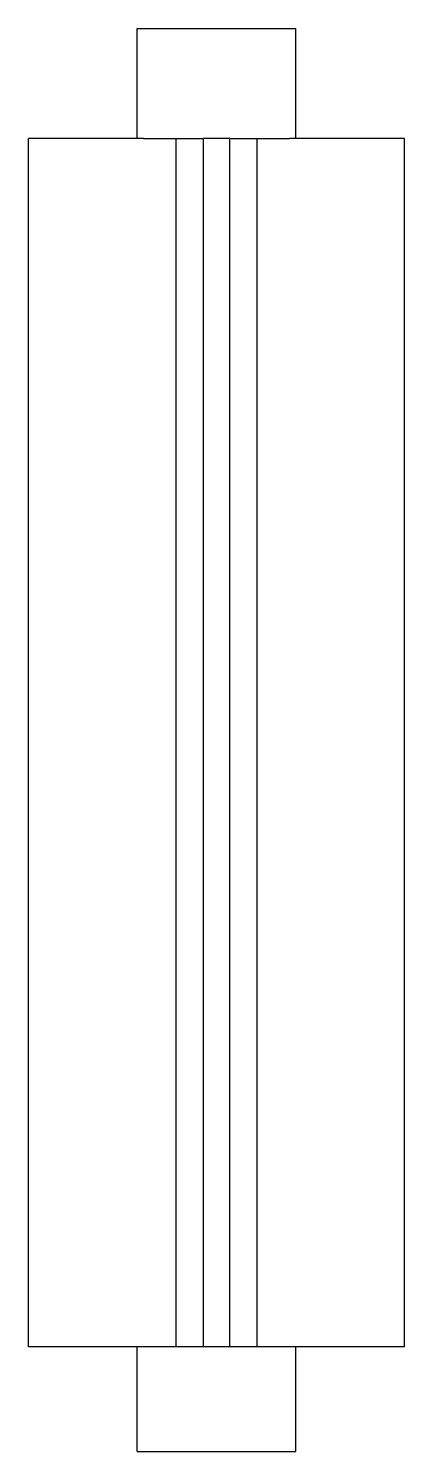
# Model space of a CAD drawing. Header units: metres. Extents: x 0 to 14, y -53 to 0.
import ezdxf

# ---------------------------------------------------------------- set-up
doc = ezdxf.new("R2010")
doc.units = ezdxf.units.M

msp = doc.modelspace()

# ---------------------------------------------------------------- linework, layer by layer
for points in [[(4.05, 0), (4.055, 0), (4.06, 0), (4.066, 0), (4.075, 0), (4.091, 0), (4.106, 0), (4.122, 0), (4.146, 0), (4.172, 0), (4.197, 0), (4.226, 0), (4.261, 0), (4.297, 0), (4.332, 0), (4.374, 0), (4.419, 0), (4.464, 0), (4.51, 0), (4.563, 0), (4.617, 0), (4.671, 0), (4.729, 0), (4.791, 0), (4.852, 0), (4.914, 0), (4.983, 0), (5.052, 0), (5.121, 0), (5.193, 0), (5.269, 0), (5.344, 0), (5.42, 0), (5.5, 0), (5.581, 0), (5.662, 0), (5.744, 0), (5.83, 0), (5.916, 0), (6.001, 0), (6.089, 0), (6.178, 0), (6.267, 0), (6.357, 0), (6.448, 0), (6.539, 0), (6.631, 0), (6.723, 0), (6.815, 0), (6.908, 0), (7, 0)], [(4.05, -4.1), (4.05, -4.018), (4.05, -3.936), (4.05, -3.854), (4.05, -3.772), (4.05, -3.69), (4.05, -3.608), (4.05, -3.526), (4.05, -3.444), (4.05, -3.362), (4.05, -3.28), (4.05, -3.198), (4.05, -3.116), (4.05, -3.034), (4.05, -2.952), (4.05, -2.87), (4.05, -2.788), (4.05, -2.706), (4.05, -2.624), (4.05, -2.542), (4.05, -2.46), (4.05, -2.378), (4.05, -2.296), (4.05, -2.214), (4.05, -2.132), (4.05, -2.05), (4.05, -1.968), (4.05, -1.886), (4.05, -1.804), (4.05, -1.722), (4.05, -1.64), (4.05, -1.558), (4.05, -1.476), (4.05, -1.394), (4.05, -1.312), (4.05, -1.23), (4.05, -1.148), (4.05, -1.066), (4.05, -0.984), (4.05, -0.902), (4.05, -0.82), (4.05, -0.738), (4.05, -0.656), (4.05, -0.574), (4.05, -0.492), (4.05, -0.41), (4.05, -0.328), (4.05, -0.246), (4.05, -0.164), (4.05, -0.082), (4.05, 0)], [(7, 0), (7.092, 0), (7.185, 0), (7.277, 0), (7.369, 0), (7.461, 0), (7.552, 0), (7.643, 0), (7.733, 0), (7.822, 0), (7.911, 0), (7.999, 0), (8.084, 0), (8.17, 0), (8.256, 0), (8.338, 0), (8.419, 0), (8.5, 0), (8.58, 0), (8.656, 0), (8.731, 0), (8.807, 0), (8.879, 0), (8.948, 0), (9.017, 0), (9.086, 0), (9.148, 0), (9.209, 0), (9.271, 0), (9.329, 0), (9.383, 0), (9.437, 0), (9.49, 0), (9.536, 0), (9.581, 0), (9.626, 0), (9.668, 0), (9.703, 0), (9.739, 0), (9.774, 0), (9.803, 0), (9.828, 0), (9.854, 0), (9.878, 0), (9.894, 0), (9.909, 0), (9.925, 0), (9.934, 0), (9.94, 0), (9.945, 0), (9.95, 0)], [(9.95, -4.1), (9.95, -4.018), (9.95, -3.936), (9.95, -3.854), (9.95, -3.772), (9.95, -3.69), (9.95, -3.608), (9.95, -3.526), (9.95, -3.444), (9.95, -3.362), (9.95, -3.28), (9.95, -3.198), (9.95, -3.116), (9.95, -3.034), (9.95, -2.952), (9.95, -2.87), (9.95, -2.788), (9.95, -2.706), (9.95, -2.624), (9.95, -2.542), (9.95, -2.46), (9.95, -2.378), (9.95, -2.296), (9.95, -2.214), (9.95, -2.132), (9.95, -2.05), (9.95, -1.968), (9.95, -1.886), (9.95, -1.804), (9.95, -1.722), (9.95, -1.64), (9.95, -1.558), (9.95, -1.476), (9.95, -1.394), (9.95, -1.312), (9.95, -1.23), (9.95, -1.148), (9.95, -1.066), (9.95, -0.984), (9.95, -0.902), (9.95, -0.82), (9.95, -0.738), (9.95, -0.656), (9.95, -0.574), (9.95, -0.492), (9.95, -0.41), (9.95, -0.328), (9.95, -0.246), (9.95, -0.164), (9.95, -0.082), (9.95, 0)], [(0, -49.1), (0, -48.2), (0, -47.3), (0, -46.4), (0, -45.5), (0, -44.6), (0, -43.7), (0, -42.8), (0, -41.9), (0, -41), (0, -40.1), (0, -39.2), (0, -38.3), (0, -37.4), (0, -36.5), (0, -35.6), (0, -34.7), (0, -33.8), (0, -32.9), (0, -32), (0, -31.1), (0, -30.2), (0, -29.3), (0, -28.4), (0, -27.5), (0, -26.6), (0, -25.7), (0, -24.8), (0, -23.9), (0, -23), (0, -22.1), (0, -21.2), (0, -20.3), (0, -19.4), (0, -18.5), (0, -17.6), (0, -16.7), (0, -15.8), (0, -14.9), (0, -14), (0, -13.1), (0, -12.2), (0, -11.3), (0, -10.4), (0, -9.5), (0, -8.6), (0, -7.7), (0, -6.8), (0, -5.9), (0, -5), (0, -4.1)], [(4.278, -4.1), (4.13, -4.1), (3.981, -4.1), (3.833, -4.1), (3.688, -4.1), (3.546, -4.1), (3.404, -4.1), (3.262, -4.1), (3.126, -4.1), (2.992, -4.1), (2.857, -4.1), (2.725, -4.1), (2.599, -4.1), (2.473, -4.1), (2.347, -4.1), (2.227, -4.1), (2.11, -4.1), (1.993, -4.1), (1.877, -4.1), (1.77, -4.1), (1.663, -4.1), (1.556, -4.1), (1.455, -4.1), (1.359, -4.1), (1.263, -4.1), (1.167, -4.1), (1.082, -4.1), (0.997, -4.1), (0.912, -4.1), (0.832, -4.1), (0.76, -4.1), (0.687, -4.1), (0.614, -4.1), (0.552, -4.1), (0.492, -4.1), (0.431, -4.1), (0.375, -4.1), (0.328, -4.1), (0.28, -4.1), (0.233, -4.1), (0.195, -4.1), (0.161, -4.1), (0.127, -4.1), (0.095, -4.1), (0.074, -4.1), (0.054, -4.1), (0.033, -4.1), (0.021, -4.1), (0.014, -4.1), (0.007, -4.1), (0, -4.1)], [(4.278, -4.1), (4.32, -4.1), (4.362, -4.1), (4.405, -4.1), (4.446, -4.1), (4.487, -4.1), (4.527, -4.1), (4.568, -4.1), (4.607, -4.1), (4.645, -4.1), (4.684, -4.1), (4.721, -4.1), (4.757, -4.1), (4.793, -4.1), (4.83, -4.1), (4.864, -4.1), (4.897, -4.1), (4.931, -4.1), (4.964, -4.1), (4.994, -4.1), (5.025, -4.1), (5.055, -4.1), (5.084, -4.1), (5.112, -4.1), (5.139, -4.1), (5.167, -4.1), (5.191, -4.1), (5.215, -4.1), (5.239, -4.1), (5.262, -4.1), (5.283, -4.1), (5.304, -4.1), (5.325, -4.1), (5.342, -4.1), (5.36, -4.1), (5.377, -4.1), (5.393, -4.1), (5.406, -4.1), (5.42, -4.1), (5.433, -4.1), (5.444, -4.1), (5.454, -4.1), (5.464, -4.1), (5.473, -4.1), (5.479, -4.1), (5.485, -4.1), (5.49, -4.1), (5.494, -4.1), (5.496, -4.1), (5.498, -4.1), (5.5, -4.1)], [(5.5, -49.1), (5.5, -48.2), (5.5, -47.3), (5.5, -46.4), (5.5, -45.5), (5.5, -44.6), (5.5, -43.7), (5.5, -42.8), (5.5, -41.9), (5.5, -41), (5.5, -40.1), (5.5, -39.2), (5.5, -38.3), (5.5, -37.4), (5.5, -36.5), (5.5, -35.6), (5.5, -34.7), (5.5, -33.8), (5.5, -32.9), (5.5, -32), (5.5, -31.1), (5.5, -30.2), (5.5, -29.3), (5.5, -28.4), (5.5, -27.5), (5.5, -26.6), (5.5, -25.7), (5.5, -24.8), (5.5, -23.9), (5.5, -23), (5.5, -22.1), (5.5, -21.2), (5.5, -20.3), (5.5, -19.4), (5.5, -18.5), (5.5, -17.6), (5.5, -16.7), (5.5, -15.8), (5.5, -14.9), (5.5, -14), (5.5, -13.1), (5.5, -12.2), (5.5, -11.3), (5.5, -10.4), (5.5, -9.5), (5.5, -8.6), (5.5, -7.7), (5.5, -6.8), (5.5, -5.9), (5.5, -5), (5.5, -4.1)], [(5.5, -4.1), (5.52, -4.1), (5.54, -4.1), (5.56, -4.1), (5.58, -4.1), (5.6, -4.1), (5.62, -4.1), (5.64, -4.1), (5.66, -4.1), (5.68, -4.1), (5.7, -4.1), (5.72, -4.1), (5.74, -4.1), (5.76, -4.1), (5.78, -4.1), (5.8, -4.1), (5.82, -4.1), (5.84, -4.1), (5.86, -4.1), (5.88, -4.1), (5.9, -4.1), (5.92, -4.1), (5.94, -4.1), (5.96, -4.1), (5.98, -4.1), (6, -4.1), (6.02, -4.1), (6.04, -4.1), (6.06, -4.1), (6.08, -4.1), (6.1, -4.1), (6.12, -4.1), (6.14, -4.1), (6.16, -4.1), (6.18, -4.1), (6.2, -4.1), (6.22, -4.1), (6.24, -4.1), (6.26, -4.1), (6.28, -4.1), (6.3, -4.1), (6.32, -4.1), (6.34, -4.1), (6.36, -4.1), (6.38, -4.1), (6.4, -4.1), (6.42, -4.1), (6.44, -4.1), (6.46, -4.1), (6.48, -4.1), (6.5, -4.1)], [(7.5, -4.1), (7.48, -4.1), (7.46, -4.1), (7.44, -4.1), (7.42, -4.1), (7.4, -4.1), (7.38, -4.1), (7.36, -4.1), (7.34, -4.1), (7.32, -4.1), (7.3, -4.1), (7.28, -4.1), (7.26, -4.1), (7.24, -4.1), (7.22, -4.1), (7.2, -4.1), (7.18, -4.1), (7.16, -4.1), (7.14, -4.1), (7.12, -4.1), (7.1, -4.1), (7.08, -4.1), (7.06, -4.1), (7.04, -4.1), (7.02, -4.1), (7, -4.1), (6.98, -4.1), (6.96, -4.1), (6.94, -4.1), (6.92, -4.1), (6.9, -4.1), (6.88, -4.1), (6.86, -4.1), (6.84, -4.1), (6.82, -4.1), (6.8, -4.1), (6.78, -4.1), (6.76, -4.1), (6.74, -4.1), (6.72, -4.1), (6.7, -4.1), (6.68, -4.1), (6.66, -4.1), (6.64, -4.1), (6.62, -4.1), (6.6, -4.1), (6.58, -4.1), (6.56, -4.1), (6.54, -4.1), (6.52, -4.1), (6.5, -4.1)], [(6.5, -4.1), (6.5, -5), (6.5, -5.9), (6.5, -6.8), (6.5, -7.7), (6.5, -8.6), (6.5, -9.5), (6.5, -10.4), (6.5, -11.3), (6.5, -12.2), (6.5, -13.1), (6.5, -14), (6.5, -14.9), (6.5, -15.8), (6.5, -16.7), (6.5, -17.6), (6.5, -18.5), (6.5, -19.4), (6.5, -20.3), (6.5, -21.2), (6.5, -22.1), (6.5, -23), (6.5, -23.9), (6.5, -24.8), (6.5, -25.7), (6.5, -26.6), (6.5, -27.5), (6.5, -28.4), (6.5, -29.3), (6.5, -30.2), (6.5, -31.1), (6.5, -32), (6.5, -32.9), (6.5, -33.8), (6.5, -34.7), (6.5, -35.6), (6.5, -36.5), (6.5, -37.4), (6.5, -38.3), (6.5, -39.2), (6.5, -40.1), (6.5, -41), (6.5, -41.9), (6.5, -42.8), (6.5, -43.7), (6.5, -44.6), (6.5, -45.5), (6.5, -46.4), (6.5, -47.3), (6.5, -48.2), (6.5, -49.1)], [(7.5, -49.1), (7.5, -48.2), (7.5, -47.3), (7.5, -46.4), (7.5, -45.5), (7.5, -44.6), (7.5, -43.7), (7.5, -42.8), (7.5, -41.9), (7.5, -41), (7.5, -40.1), (7.5, -39.2), (7.5, -38.3), (7.5, -37.4), (7.5, -36.5), (7.5, -35.6), (7.5, -34.7), (7.5, -33.8), (7.5, -32.9), (7.5, -32), (7.5, -31.1), (7.5, -30.2), (7.5, -29.3), (7.5, -28.4), (7.5, -27.5), (7.5, -26.6), (7.5, -25.7), (7.5, -24.8), (7.5, -23.9), (7.5, -23), (7.5, -22.1), (7.5, -21.2), (7.5, -20.3), (7.5, -19.4), (7.5, -18.5), (7.5, -17.6), (7.5, -16.7), (7.5, -15.8), (7.5, -14.9), (7.5, -14), (7.5, -13.1), (7.5, -12.2), (7.5, -11.3), (7.5, -10.4), (7.5, -9.5), (7.5, -8.6), (7.5, -7.7), (7.5, -6.8), (7.5, -5.9), (7.5, -5), (7.5, -4.1)], [(7.5, -4.1), (7.52, -4.1), (7.54, -4.1), (7.56, -4.1), (7.58, -4.1), (7.6, -4.1), (7.62, -4.1), (7.64, -4.1), (7.66, -4.1), (7.68, -4.1), (7.7, -4.1), (7.72, -4.1), (7.74, -4.1), (7.76, -4.1), (7.78, -4.1), (7.8, -4.1), (7.82, -4.1), (7.84, -4.1), (7.86, -4.1), (7.88, -4.1), (7.9, -4.1), (7.92, -4.1), (7.94, -4.1), (7.96, -4.1), (7.98, -4.1), (8, -4.1), (8.02, -4.1), (8.04, -4.1), (8.06, -4.1), (8.08, -4.1), (8.1, -4.1), (8.12, -4.1), (8.14, -4.1), (8.16, -4.1), (8.18, -4.1), (8.2, -4.1), (8.22, -4.1), (8.24, -4.1), (8.26, -4.1), (8.28, -4.1), (8.3, -4.1), (8.32, -4.1), (8.34, -4.1), (8.36, -4.1), (8.38, -4.1), (8.4, -4.1), (8.42, -4.1), (8.44, -4.1), (8.46, -4.1), (8.48, -4.1), (8.5, -4.1)], [(8.5, -4.1), (8.5, -5), (8.5, -5.9), (8.5, -6.8), (8.5, -7.7), (8.5, -8.6), (8.5, -9.5), (8.5, -10.4), (8.5, -11.3), (8.5, -12.2), (8.5, -13.1), (8.5, -14), (8.5, -14.9), (8.5, -15.8), (8.5, -16.7), (8.5, -17.6), (8.5, -18.5), (8.5, -19.4), (8.5, -20.3), (8.5, -21.2), (8.5, -22.1), (8.5, -23), (8.5, -23.9), (8.5, -24.8), (8.5, -25.7), (8.5, -26.6), (8.5, -27.5), (8.5, -28.4), (8.5, -29.3), (8.5, -30.2), (8.5, -31.1), (8.5, -32), (8.5, -32.9), (8.5, -33.8), (8.5, -34.7), (8.5, -35.6), (8.5, -36.5), (8.5, -37.4), (8.5, -38.3), (8.5, -39.2), (8.5, -40.1), (8.5, -41), (8.5, -41.9), (8.5, -42.8), (8.5, -43.7), (8.5, -44.6), (8.5, -45.5), (8.5, -46.4), (8.5, -47.3), (8.5, -48.2), (8.5, -49.1)], [(8.5, -4.1), (8.502, -4.1), (8.504, -4.1), (8.506, -4.1), (8.51, -4.1), (8.515, -4.1), (8.521, -4.1), (8.527, -4.1), (8.536, -4.1), (8.546, -4.1), (8.556, -4.1), (8.567, -4.1), (8.58, -4.1), (8.594, -4.1), (8.607, -4.1), (8.623, -4.1), (8.64, -4.1), (8.658, -4.1), (8.675, -4.1), (8.696, -4.1), (8.717, -4.1), (8.738, -4.1), (8.761, -4.1), (8.785, -4.1), (8.809, -4.1), (8.833, -4.1), (8.861, -4.1), (8.888, -4.1), (8.916, -4.1), (8.945, -4.1), (8.975, -4.1), (9.006, -4.1), (9.036, -4.1), (9.069, -4.1), (9.103, -4.1), (9.136, -4.1), (9.17, -4.1), (9.207, -4.1), (9.243, -4.1), (9.279, -4.1), (9.316, -4.1), (9.355, -4.1), (9.393, -4.1), (9.432, -4.1), (9.473, -4.1), (9.513, -4.1), (9.554, -4.1), (9.595, -4.1), (9.638, -4.1), (9.68, -4.1), (9.722, -4.1)], [(14, -4.1), (13.993, -4.1), (13.986, -4.1), (13.979, -4.1), (13.967, -4.1), (13.946, -4.1), (13.926, -4.1), (13.905, -4.1), (13.873, -4.1), (13.839, -4.1), (13.805, -4.1), (13.767, -4.1), (13.72, -4.1), (13.672, -4.1), (13.625, -4.1), (13.569, -4.1), (13.508, -4.1), (13.448, -4.1), (13.386, -4.1), (13.313, -4.1), (13.24, -4.1), (13.168, -4.1), (13.088, -4.1), (13.003, -4.1), (12.918, -4.1), (12.833, -4.1), (12.737, -4.1), (12.641, -4.1), (12.545, -4.1), (12.444, -4.1), (12.337, -4.1), (12.23, -4.1), (12.123, -4.1), (12.007, -4.1), (11.89, -4.1), (11.773, -4.1), (11.653, -4.1), (11.527, -4.1), (11.401, -4.1), (11.275, -4.1), (11.143, -4.1), (11.008, -4.1), (10.874, -4.1), (10.738, -4.1), (10.596, -4.1), (10.454, -4.1), (10.312, -4.1), (10.167, -4.1), (10.019, -4.1), (9.87, -4.1), (9.722, -4.1)], [(14, -49.1), (14, -48.2), (14, -47.3), (14, -46.4), (14, -45.5), (14, -44.6), (14, -43.7), (14, -42.8), (14, -41.9), (14, -41), (14, -40.1), (14, -39.2), (14, -38.3), (14, -37.4), (14, -36.5), (14, -35.6), (14, -34.7), (14, -33.8), (14, -32.9), (14, -32), (14, -31.1), (14, -30.2), (14, -29.3), (14, -28.4), (14, -27.5), (14, -26.6), (14, -25.7), (14, -24.8), (14, -23.9), (14, -23), (14, -22.1), (14, -21.2), (14, -20.3), (14, -19.4), (14, -18.5), (14, -17.6), (14, -16.7), (14, -15.8), (14, -14.9), (14, -14), (14, -13.1), (14, -12.2), (14, -11.3), (14, -10.4), (14, -9.5), (14, -8.6), (14, -7.7), (14, -6.8), (14, -5.9), (14, -5), (14, -4.1)], [(4.278, -49.1), (4.13, -49.1), (3.981, -49.1), (3.833, -49.1), (3.688, -49.1), (3.546, -49.1), (3.404, -49.1), (3.262, -49.1), (3.126, -49.1), (2.992, -49.1), (2.857, -49.1), (2.725, -49.1), (2.599, -49.1), (2.473, -49.1), (2.347, -49.1), (2.227, -49.1), (2.11, -49.1), (1.993, -49.1), (1.877, -49.1), (1.77, -49.1), (1.663, -49.1), (1.556, -49.1), (1.455, -49.1), (1.359, -49.1), (1.263, -49.1), (1.167, -49.1), (1.082, -49.1), (0.997, -49.1), (0.912, -49.1), (0.832, -49.1), (0.76, -49.1), (0.687, -49.1), (0.614, -49.1), (0.552, -49.1), (0.492, -49.1), (0.431, -49.1), (0.375, -49.1), (0.328, -49.1), (0.28, -49.1), (0.233, -49.1), (0.195, -49.1), (0.161, -49.1), (0.127, -49.1), (0.095, -49.1), (0.074, -49.1), (0.054, -49.1), (0.033, -49.1), (0.021, -49.1), (0.014, -49.1), (0.007, -49.1), (0, -49.1)], [(4.05, -53), (4.05, -52.922), (4.05, -52.844), (4.05, -52.766), (4.05, -52.688), (4.05, -52.61), (4.05, -52.532), (4.05, -52.454), (4.05, -52.376), (4.05, -52.298), (4.05, -52.22), (4.05, -52.142), (4.05, -52.064), (4.05, -51.986), (4.05, -51.908), (4.05, -51.83), (4.05, -51.752), (4.05, -51.674), (4.05, -51.596), (4.05, -51.518), (4.05, -51.44), (4.05, -51.362), (4.05, -51.284), (4.05, -51.206), (4.05, -51.128), (4.05, -51.05), (4.05, -50.972), (4.05, -50.894), (4.05, -50.816), (4.05, -50.738), (4.05, -50.66), (4.05, -50.582), (4.05, -50.504), (4.05, -50.426), (4.05, -50.348), (4.05, -50.27), (4.05, -50.192), (4.05, -50.114), (4.05, -50.036), (4.05, -49.958), (4.05, -49.88), (4.05, -49.802), (4.05, -49.724), (4.05, -49.646), (4.05, -49.568), (4.05, -49.49), (4.05, -49.412), (4.05, -49.334), (4.05, -49.256), (4.05, -49.178), (4.05, -49.1)], [(5.5, -49.1), (5.498, -49.1), (5.496, -49.1), (5.494, -49.1), (5.49, -49.1), (5.485, -49.1), (5.479, -49.1), (5.473, -49.1), (5.464, -49.1), (5.454, -49.1), (5.444, -49.1), (5.433, -49.1), (5.42, -49.1), (5.406, -49.1), (5.393, -49.1), (5.377, -49.1), (5.36, -49.1), (5.342, -49.1), (5.325, -49.1), (5.304, -49.1), (5.283, -49.1), (5.262, -49.1), (5.239, -49.1), (5.215, -49.1), (5.191, -49.1), (5.167, -49.1), (5.139, -49.1), (5.112, -49.1), (5.084, -49.1), (5.055, -49.1), (5.025, -49.1), (4.994, -49.1), (4.964, -49.1), (4.931, -49.1), (4.897, -49.1), (4.864, -49.1), (4.83, -49.1), (4.793, -49.1), (4.757, -49.1), (4.721, -49.1), (4.684, -49.1), (4.645, -49.1), (4.607, -49.1), (4.568, -49.1), (4.527, -49.1), (4.487, -49.1), (4.446, -49.1), (4.405, -49.1), (4.362, -49.1), (4.32, -49.1), (4.278, -49.1)], [(6.5, -49.1), (6.48, -49.1), (6.46, -49.1), (6.44, -49.1), (6.42, -49.1), (6.4, -49.1), (6.38, -49.1), (6.36, -49.1), (6.34, -49.1), (6.32, -49.1), (6.3, -49.1), (6.28, -49.1), (6.26, -49.1), (6.24, -49.1), (6.22, -49.1), (6.2, -49.1), (6.18, -49.1), (6.16, -49.1), (6.14, -49.1), (6.12, -49.1), (6.1, -49.1), (6.08, -49.1), (6.06, -49.1), (6.04, -49.1), (6.02, -49.1), (6, -49.1), (5.98, -49.1), (5.96, -49.1), (5.94, -49.1), (5.92, -49.1), (5.9, -49.1), (5.88, -49.1), (5.86, -49.1), (5.84, -49.1), (5.82, -49.1), (5.8, -49.1), (5.78, -49.1), (5.76, -49.1), (5.74, -49.1), (5.72, -49.1), (5.7, -49.1), (5.68, -49.1), (5.66, -49.1), (5.64, -49.1), (5.62, -49.1), (5.6, -49.1), (5.58, -49.1), (5.56, -49.1), (5.54, -49.1), (5.52, -49.1), (5.5, -49.1)], [(7.5, -49.1), (7.48, -49.1), (7.46, -49.1), (7.44, -49.1), (7.42, -49.1), (7.4, -49.1), (7.38, -49.1), (7.36, -49.1), (7.34, -49.1), (7.32, -49.1), (7.3, -49.1), (7.28, -49.1), (7.26, -49.1), (7.24, -49.1), (7.22, -49.1), (7.2, -49.1), (7.18, -49.1), (7.16, -49.1), (7.14, -49.1), (7.12, -49.1), (7.1, -49.1), (7.08, -49.1), (7.06, -49.1), (7.04, -49.1), (7.02, -49.1), (7, -49.1), (6.98, -49.1), (6.96, -49.1), (6.94, -49.1), (6.92, -49.1), (6.9, -49.1), (6.88, -49.1), (6.86, -49.1), (6.84, -49.1), (6.82, -49.1), (6.8, -49.1), (6.78, -49.1), (6.76, -49.1), (6.74, -49.1), (6.72, -49.1), (6.7, -49.1), (6.68, -49.1), (6.66, -49.1), (6.64, -49.1), (6.62, -49.1), (6.6, -49.1), (6.58, -49.1), (6.56, -49.1), (6.54, -49.1), (6.52, -49.1), (6.5, -49.1)], [(8.5, -49.1), (8.48, -49.1), (8.46, -49.1), (8.44, -49.1), (8.42, -49.1), (8.4, -49.1), (8.38, -49.1), (8.36, -49.1), (8.34, -49.1), (8.32, -49.1), (8.3, -49.1), (8.28, -49.1), (8.26, -49.1), (8.24, -49.1), (8.22, -49.1), (8.2, -49.1), (8.18, -49.1), (8.16, -49.1), (8.14, -49.1), (8.12, -49.1), (8.1, -49.1), (8.08, -49.1), (8.06, -49.1), (8.04, -49.1), (8.02, -49.1), (8, -49.1), (7.98, -49.1), (7.96, -49.1), (7.94, -49.1), (7.92, -49.1), (7.9, -49.1), (7.88, -49.1), (7.86, -49.1), (7.84, -49.1), (7.82, -49.1), (7.8, -49.1), (7.78, -49.1), (7.76, -49.1), (7.74, -49.1), (7.72, -49.1), (7.7, -49.1), (7.68, -49.1), (7.66, -49.1), (7.64, -49.1), (7.62, -49.1), (7.6, -49.1), (7.58, -49.1), (7.56, -49.1), (7.54, -49.1), (7.52, -49.1), (7.5, -49.1)], [(9.722, -49.1), (9.68, -49.1), (9.638, -49.1), (9.595, -49.1), (9.554, -49.1), (9.513, -49.1), (9.473, -49.1), (9.432, -49.1), (9.393, -49.1), (9.355, -49.1), (9.316, -49.1), (9.279, -49.1), (9.243, -49.1), (9.207, -49.1), (9.17, -49.1), (9.136, -49.1), (9.103, -49.1), (9.069, -49.1), (9.036, -49.1), (9.006, -49.1), (8.975, -49.1), (8.945, -49.1), (8.916, -49.1), (8.888, -49.1), (8.861, -49.1), (8.833, -49.1), (8.809, -49.1), (8.785, -49.1), (8.761, -49.1), (8.738, -49.1), (8.717, -49.1), (8.696, -49.1), (8.675, -49.1), (8.658, -49.1), (8.64, -49.1), (8.623, -49.1), (8.607, -49.1), (8.594, -49.1), (8.58, -49.1), (8.567, -49.1), (8.556, -49.1), (8.546, -49.1), (8.536, -49.1), (8.527, -49.1), (8.521, -49.1), (8.515, -49.1), (8.51, -49.1), (8.506, -49.1), (8.504, -49.1), (8.502, -49.1), (8.5, -49.1)], [(14, -49.1), (13.993, -49.1), (13.986, -49.1), (13.979, -49.1), (13.967, -49.1), (13.946, -49.1), (13.926, -49.1), (13.905, -49.1), (13.873, -49.1), (13.839, -49.1), (13.805, -49.1), (13.767, -49.1), (13.72, -49.1), (13.672, -49.1), (13.625, -49.1), (13.569, -49.1), (13.508, -49.1), (13.448, -49.1), (13.386, -49.1), (13.313, -49.1), (13.24, -49.1), (13.168, -49.1), (13.088, -49.1), (13.003, -49.1), (12.918, -49.1), (12.833, -49.1), (12.737, -49.1), (12.641, -49.1), (12.545, -49.1), (12.444, -49.1), (12.337, -49.1), (12.23, -49.1), (12.123, -49.1), (12.007, -49.1), (11.89, -49.1), (11.773, -49.1), (11.653, -49.1), (11.527, -49.1), (11.401, -49.1), (11.275, -49.1), (11.143, -49.1), (11.008, -49.1), (10.874, -49.1), (10.738, -49.1), (10.596, -49.1), (10.454, -49.1), (10.312, -49.1), (10.167, -49.1), (10.019, -49.1), (9.87, -49.1), (9.722, -49.1)], [(9.95, -53), (9.95, -52.922), (9.95, -52.844), (9.95, -52.766), (9.95, -52.688), (9.95, -52.61), (9.95, -52.532), (9.95, -52.454), (9.95, -52.376), (9.95, -52.298), (9.95, -52.22), (9.95, -52.142), (9.95, -52.064), (9.95, -51.986), (9.95, -51.908), (9.95, -51.83), (9.95, -51.752), (9.95, -51.674), (9.95, -51.596), (9.95, -51.518), (9.95, -51.44), (9.95, -51.362), (9.95, -51.284), (9.95, -51.206), (9.95, -51.128), (9.95, -51.05), (9.95, -50.972), (9.95, -50.894), (9.95, -50.816), (9.95, -50.738), (9.95, -50.66), (9.95, -50.582), (9.95, -50.504), (9.95, -50.426), (9.95, -50.348), (9.95, -50.27), (9.95, -50.192), (9.95, -50.114), (9.95, -50.036), (9.95, -49.958), (9.95, -49.88), (9.95, -49.802), (9.95, -49.724), (9.95, -49.646), (9.95, -49.568), (9.95, -49.49), (9.95, -49.412), (9.95, -49.334), (9.95, -49.256), (9.95, -49.178), (9.95, -49.1)], [(4.05, -53), (4.055, -53), (4.06, -53), (4.066, -53), (4.075, -53), (4.091, -53), (4.106, -53), (4.122, -53), (4.146, -53), (4.172, -53), (4.197, -53), (4.226, -53), (4.261, -53), (4.297, -53), (4.332, -53), (4.374, -53), (4.419, -53), (4.464, -53), (4.51, -53), (4.563, -53), (4.617, -53), (4.671, -53), (4.729, -53), (4.791, -53), (4.852, -53), (4.914, -53), (4.983, -53), (5.052, -53), (5.121, -53), (5.193, -53), (5.269, -53), (5.344, -53), (5.42, -53), (5.5, -53), (5.581, -53), (5.662, -53), (5.744, -53), (5.83, -53), (5.916, -53), (6.001, -53), (6.089, -53), (6.178, -53), (6.267, -53), (6.357, -53), (6.448, -53), (6.539, -53), (6.631, -53), (6.723, -53), (6.815, -53), (6.908, -53), (7, -53)], [(7, -53), (7.092, -53), (7.185, -53), (7.277, -53), (7.369, -53), (7.461, -53), (7.552, -53), (7.643, -53), (7.733, -53), (7.822, -53), (7.911, -53), (7.999, -53), (8.084, -53), (8.17, -53), (8.256, -53), (8.338, -53), (8.419, -53), (8.5, -53), (8.58, -53), (8.656, -53), (8.731, -53), (8.807, -53), (8.879, -53), (8.948, -53), (9.017, -53), (9.086, -53), (9.148, -53), (9.209, -53), (9.271, -53), (9.329, -53), (9.383, -53), (9.437, -53), (9.49, -53), (9.536, -53), (9.581, -53), (9.626, -53), (9.668, -53), (9.703, -53), (9.739, -53), (9.774, -53), (9.803, -53), (9.828, -53), (9.854, -53), (9.878, -53), (9.894, -53), (9.909, -53), (9.925, -53), (9.934, -53), (9.94, -53), (9.945, -53), (9.95, -53)]]:
    msp.add_lwpolyline(points)

doc.saveas('drawing.dxf')
